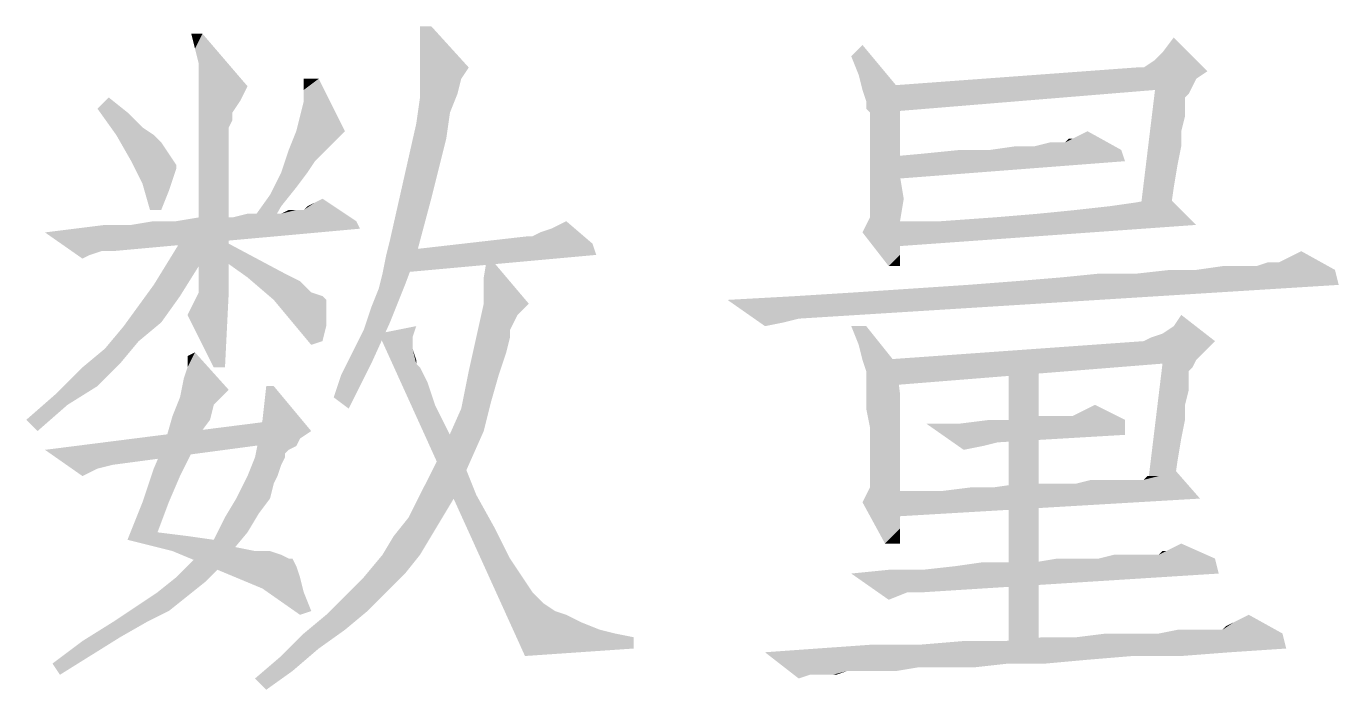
# Model space of a CAD drawing. Header units: millimetres. Extents: x 336 to 634, y 189 to 399.
# Drawn here: x 544.96 to 550.15, y 258.38 to 261 of the extents above; entities that cross this region are included whole.
import ezdxf

# ---------------------------------------------------------------- set-up
doc = ezdxf.new("R2010")
doc.units = ezdxf.units.MM

msp = doc.modelspace()

# ---------------------------------------------------------------- linework, layer by layer
at = {"color": 7, "linetype": 'Continuous'}
for points in [[(545.65643, 260.97207), (545.6268, 260.91281), (545.61198, 260.97207)], [(545.64161, 260.85355), (545.6268, 260.91281), (545.65643, 260.97207)], [(545.64161, 260.8091), (545.64161, 260.85355), (545.65643, 260.97207)], [(545.64161, 260.76466), (545.64161, 260.8091), (545.65643, 260.97207)], [(545.64161, 260.76466), (545.65643, 260.97207), (545.8342, 260.76466)], [(546.56013, 261.0017), (546.51569, 260.92762), (546.51569, 261.0017)], [(546.51569, 260.92762), (546.56013, 261.0017), (546.70828, 260.83873)], [(546.70828, 260.83873), (546.51569, 260.82392), (546.51569, 260.92762)], [(548.24902, 260.8091), (548.21939, 260.88318), (548.26383, 260.92762)], [(548.26383, 260.74984), (548.24902, 260.8091), (548.26383, 260.92762)], [(548.26383, 260.74984), (548.26383, 260.92762), (548.41198, 260.74984)], [(549.44902, 260.89799), (549.49346, 260.95725), (549.6268, 260.82392)], [(549.6268, 260.82392), (549.37494, 260.83873), (549.41939, 260.86836)], [(549.6268, 260.82392), (549.41939, 260.86836), (549.44902, 260.89799)], [(546.51569, 260.82392), (546.70828, 260.83873), (546.67865, 260.79429)], [(546.67865, 260.79429), (546.51569, 260.72022), (546.51569, 260.82392)], [(549.37494, 260.83873), (549.6268, 260.82392), (548.33791, 260.76466)], [(549.37494, 260.83873), (548.33791, 260.76466), (549.34532, 260.83873)], [(549.6268, 260.82392), (549.58235, 260.79429), (548.33791, 260.76466)], [(545.8342, 260.76466), (545.64161, 260.74984), (545.64161, 260.76466)], [(545.64161, 260.72022), (545.64161, 260.74984), (545.8342, 260.76466)], [(545.64161, 260.72022), (545.8342, 260.76466), (545.80457, 260.7054)], [(546.0268, 260.58688), (546.04161, 260.64614), (546.11569, 260.79429)], [(546.0268, 260.58688), (546.11569, 260.79429), (546.21939, 260.58688)], [(546.04161, 260.64614), (546.05643, 260.7054), (546.11569, 260.79429)], [(546.11569, 260.79429), (546.05643, 260.74984), (546.05643, 260.79429)], [(546.05643, 260.7054), (546.05643, 260.74984), (546.11569, 260.79429)], [(546.67865, 260.79429), (546.66383, 260.73503), (546.51569, 260.72022)], [(548.33791, 260.76466), (549.58235, 260.79429), (549.56754, 260.76466)], [(549.56754, 260.76466), (549.41939, 260.74984), (548.33791, 260.66096)], [(549.56754, 260.76466), (548.33791, 260.66096), (548.33791, 260.76466)], [(549.41939, 260.74984), (549.56754, 260.76466), (549.55272, 260.73503)], [(545.24161, 260.67577), (545.28606, 260.72022), (545.36013, 260.66096)], [(545.80457, 260.7054), (545.64161, 260.67577), (545.64161, 260.72022)], [(546.6342, 260.66096), (546.50087, 260.61651), (546.51569, 260.72022)], [(546.51569, 260.72022), (546.66383, 260.73503), (546.6342, 260.66096)], [(548.41198, 260.74984), (548.27865, 260.7054), (548.26383, 260.74984)], [(548.27865, 260.67577), (548.27865, 260.7054), (548.41198, 260.74984)], [(548.29346, 260.66096), (548.27865, 260.67577), (548.41198, 260.74984)], [(548.29346, 260.61651), (548.29346, 260.66096), (548.41198, 260.74984)], [(548.29346, 260.61651), (548.41198, 260.74984), (548.41198, 260.61651)], [(549.53791, 260.72022), (549.36013, 260.26096), (549.41939, 260.74984)], [(549.53791, 260.72022), (549.53791, 260.7054), (549.36013, 260.26096)], [(549.41939, 260.74984), (549.55272, 260.73503), (549.53791, 260.72022)], [(545.36013, 260.66096), (545.31569, 260.57207), (545.24161, 260.67577)], [(545.36013, 260.66096), (545.41939, 260.6017), (545.31569, 260.57207)], [(545.64161, 260.67577), (545.80457, 260.7054), (545.77494, 260.66096)], [(545.77494, 260.66096), (545.64161, 260.63133), (545.64161, 260.67577)], [(545.64161, 260.63133), (545.77494, 260.66096), (545.77494, 260.63133)], [(546.50087, 260.61651), (546.6342, 260.66096), (546.61939, 260.55725)], [(549.53791, 260.7054), (549.53791, 260.67577), (549.36013, 260.26096)], [(549.53791, 260.67577), (549.53791, 260.64614), (549.36013, 260.26096)], [(545.77494, 260.63133), (545.76013, 260.6017), (545.64161, 260.57207)], [(545.77494, 260.63133), (545.64161, 260.57207), (545.64161, 260.63133)], [(546.61939, 260.55725), (546.39717, 260.15725), (546.50087, 260.61651)], [(548.41198, 260.61651), (548.29346, 260.55725), (548.29346, 260.61651)], [(548.29346, 260.55725), (548.41198, 260.61651), (548.41198, 260.51281)], [(549.53791, 260.64614), (549.52309, 260.58688), (549.36013, 260.26096)], [(545.31569, 260.57207), (545.41939, 260.6017), (545.46383, 260.57207)], [(545.46383, 260.57207), (545.37494, 260.46836), (545.31569, 260.57207)], [(545.46383, 260.57207), (545.49346, 260.54244), (545.37494, 260.46836)], [(545.76013, 260.6017), (545.76013, 260.58688), (545.64161, 260.57207)], [(545.64161, 260.57207), (545.76013, 260.58688), (545.76013, 260.57207)], [(545.76013, 260.57207), (545.76013, 260.54244), (545.64161, 260.51281)], [(545.76013, 260.57207), (545.64161, 260.51281), (545.64161, 260.57207)], [(546.21939, 260.58688), (546.16013, 260.52762), (545.99717, 260.51281)], [(546.21939, 260.58688), (545.99717, 260.51281), (546.0268, 260.58688)], [(546.61939, 260.55725), (546.56013, 260.32022), (546.39717, 260.15725)], [(548.41198, 260.51281), (548.29346, 260.46836), (548.29346, 260.55725)], [(549.09346, 260.55725), (549.06383, 260.54244), (549.07865, 260.55725)], [(549.28606, 260.51281), (549.06383, 260.54244), (549.09346, 260.55725)], [(549.09346, 260.55725), (549.12309, 260.57207), (549.15272, 260.58688)], [(549.09346, 260.55725), (549.15272, 260.58688), (549.28606, 260.51281)], [(549.52309, 260.58688), (549.52309, 260.52762), (549.36013, 260.26096)], [(545.49346, 260.54244), (545.52309, 260.49799), (545.37494, 260.46836)], [(545.64161, 260.51281), (545.76013, 260.54244), (545.76013, 260.49799)], [(545.76013, 260.49799), (545.64161, 260.43873), (545.64161, 260.51281)], [(546.10087, 260.46836), (545.96754, 260.42392), (545.99717, 260.51281)], [(545.99717, 260.51281), (546.16013, 260.52762), (546.10087, 260.46836)], [(548.29346, 260.46836), (548.41198, 260.51281), (548.41198, 260.4091)], [(548.33791, 260.48318), (548.50087, 260.49799), (549.28606, 260.51281)], [(548.33791, 260.48318), (549.28606, 260.51281), (549.30087, 260.46836)], [(548.76754, 260.51281), (549.28606, 260.51281), (548.50087, 260.49799)], [(548.76754, 260.51281), (548.50087, 260.49799), (548.64902, 260.51281)], [(548.94532, 260.52762), (548.76754, 260.51281), (548.87124, 260.52762)], [(549.28606, 260.51281), (548.76754, 260.51281), (548.94532, 260.52762)], [(549.04902, 260.54244), (549.06383, 260.54244), (548.94532, 260.52762)], [(549.04902, 260.54244), (548.94532, 260.52762), (549.00457, 260.54244)], [(549.28606, 260.51281), (548.94532, 260.52762), (549.06383, 260.54244)], [(549.52309, 260.52762), (549.50828, 260.45355), (549.36013, 260.26096)], [(545.37494, 260.46836), (545.52309, 260.49799), (545.55272, 260.45355)], [(545.55272, 260.45355), (545.41939, 260.37947), (545.37494, 260.46836)], [(545.55272, 260.45355), (545.55272, 260.43873), (545.41939, 260.37947)], [(545.76013, 260.49799), (545.76013, 260.45355), (545.64161, 260.43873)], [(545.64161, 260.43873), (545.76013, 260.45355), (545.76013, 260.39429)], [(545.96754, 260.42392), (546.10087, 260.46836), (546.07124, 260.42392)], [(548.41198, 260.4091), (548.29346, 260.39429), (548.29346, 260.46836)], [(549.30087, 260.46836), (548.33791, 260.39429), (548.33791, 260.48318)], [(549.50828, 260.45355), (549.49346, 260.36466), (549.36013, 260.26096)], [(545.55272, 260.43873), (545.53791, 260.39429), (545.41939, 260.37947)], [(545.76013, 260.39429), (545.64161, 260.36466), (545.64161, 260.43873)], [(546.07124, 260.42392), (546.0268, 260.36466), (545.92309, 260.33503)], [(546.07124, 260.42392), (545.92309, 260.33503), (545.96754, 260.42392)], [(548.29346, 260.33503), (548.29346, 260.39429), (548.41198, 260.4091)], [(548.29346, 260.33503), (548.41198, 260.4091), (548.4268, 260.32022)], [(545.41939, 260.37947), (545.53791, 260.39429), (545.52309, 260.34985)], [(545.52309, 260.34985), (545.44902, 260.27577), (545.41939, 260.37947)], [(545.44902, 260.27577), (545.52309, 260.34985), (545.49346, 260.27577)], [(545.64161, 260.36466), (545.76013, 260.39429), (545.76013, 260.33503)], [(545.76013, 260.33503), (545.64161, 260.27577), (545.64161, 260.36466)], [(545.92309, 260.33503), (546.0268, 260.36466), (545.96754, 260.29059)], [(549.36013, 260.26096), (549.49346, 260.36466), (549.47865, 260.26096)], [(545.64161, 260.27577), (545.76013, 260.33503), (545.76013, 260.26096)], [(545.96754, 260.29059), (545.84902, 260.23133), (545.92309, 260.33503)], [(546.05643, 260.27577), (546.10087, 260.3054), (546.1305, 260.32022)], [(546.05643, 260.27577), (546.1305, 260.32022), (546.26383, 260.23133)], [(546.05643, 260.27577), (546.07124, 260.29059), (546.10087, 260.3054)], [(546.38235, 260.09799), (546.39717, 260.15725), (546.56013, 260.32022)], [(546.38235, 260.09799), (546.56013, 260.32022), (546.50087, 260.09799)], [(548.4268, 260.32022), (548.29346, 260.3054), (548.29346, 260.33503)], [(548.29346, 260.27577), (548.29346, 260.3054), (548.4268, 260.32022)], [(548.29346, 260.26096), (548.29346, 260.27577), (548.4268, 260.32022)], [(548.29346, 260.24614), (548.29346, 260.26096), (548.4268, 260.32022)], [(548.29346, 260.24614), (548.4268, 260.32022), (548.41198, 260.23133)], [(549.58235, 260.21651), (549.24161, 260.29059), (549.34532, 260.3054)], [(549.58235, 260.21651), (549.34532, 260.3054), (549.41939, 260.32022)], [(549.41939, 260.32022), (549.46383, 260.33503), (549.58235, 260.21651)], [(545.71569, 260.24614), (545.77494, 260.24614), (545.55272, 260.23133)], [(545.71569, 260.24614), (545.55272, 260.23133), (545.64161, 260.24614)], [(546.26383, 260.23133), (545.55272, 260.23133), (545.77494, 260.24614)], [(545.76013, 260.26096), (545.64161, 260.2017), (545.64161, 260.27577)], [(545.64161, 260.14244), (545.64161, 260.2017), (545.76013, 260.26096)], [(545.64161, 260.09799), (545.64161, 260.14244), (545.76013, 260.26096)], [(545.64161, 260.05355), (545.64161, 260.09799), (545.76013, 260.26096)], [(545.64161, 260.02392), (545.64161, 260.05355), (545.76013, 260.26096)], [(545.64161, 260.00911), (545.64161, 260.02392), (545.76013, 260.26096)], [(545.64161, 259.99429), (545.64161, 260.00911), (545.76013, 260.26096)], [(545.64161, 259.97947), (545.64161, 259.99429), (545.76013, 260.26096)], [(545.64161, 259.94985), (545.64161, 259.97947), (545.76013, 260.26096)], [(545.64161, 259.94985), (545.76013, 260.26096), (545.76013, 259.94985)], [(545.92309, 260.26096), (545.96754, 260.26096), (545.77494, 260.24614)], [(545.89346, 260.26096), (545.92309, 260.26096), (545.77494, 260.24614)], [(545.89346, 260.26096), (545.77494, 260.24614), (545.8342, 260.26096)], [(546.26383, 260.23133), (545.77494, 260.24614), (545.96754, 260.26096)], [(545.84902, 260.23133), (545.96754, 260.29059), (545.90828, 260.18688)], [(546.04161, 260.27577), (546.05643, 260.27577), (545.96754, 260.26096)], [(546.0268, 260.27577), (546.04161, 260.27577), (545.96754, 260.26096)], [(546.01198, 260.27577), (546.0268, 260.27577), (545.96754, 260.26096)], [(546.01198, 260.27577), (545.96754, 260.26096), (545.99717, 260.27577)], [(546.26383, 260.23133), (545.96754, 260.26096), (546.05643, 260.27577)], [(548.41198, 260.23133), (548.27865, 260.21651), (548.29346, 260.24614)], [(549.58235, 260.21651), (548.57494, 260.23133), (548.78235, 260.24614)], [(549.58235, 260.21651), (548.78235, 260.24614), (548.96013, 260.26096)], [(549.58235, 260.21651), (548.96013, 260.26096), (549.10828, 260.27577)], [(549.58235, 260.21651), (549.10828, 260.27577), (549.24161, 260.29059)], [(546.27865, 260.2017), (545.0342, 260.18688), (545.15272, 260.2017)], [(545.25643, 260.11281), (545.0342, 260.18688), (546.27865, 260.2017)], [(545.15272, 260.2017), (545.37494, 260.21651), (546.26383, 260.23133)], [(545.15272, 260.2017), (546.26383, 260.23133), (546.27865, 260.2017)], [(545.37494, 260.21651), (545.15272, 260.2017), (545.27124, 260.21651)], [(545.28606, 260.11281), (545.25643, 260.11281), (546.27865, 260.2017)], [(545.28606, 260.11281), (546.27865, 260.2017), (545.30087, 260.11281)], [(545.55272, 260.23133), (546.26383, 260.23133), (545.37494, 260.21651)], [(545.55272, 260.23133), (545.37494, 260.21651), (545.46383, 260.23133)], [(546.96013, 260.17207), (546.98976, 260.18688), (547.0342, 260.2017)], [(547.19717, 260.14244), (546.96013, 260.17207), (547.0342, 260.2017)], [(547.0342, 260.2017), (547.09346, 260.23133), (547.19717, 260.14244)], [(548.26383, 260.18688), (548.27865, 260.21651), (548.41198, 260.23133)], [(548.26383, 260.18688), (548.41198, 260.23133), (548.41198, 260.15725)], [(548.57494, 260.23133), (549.58235, 260.21651), (548.33791, 260.12762)], [(548.57494, 260.23133), (548.33791, 260.12762), (548.33791, 260.23133)], [(545.0342, 260.18688), (545.25643, 260.11281), (545.21198, 260.09799)], [(545.21198, 260.09799), (545.18235, 260.08318), (545.0342, 260.18688)], [(545.64161, 260.05355), (545.46383, 259.97947), (545.58235, 260.17207)], [(545.58235, 260.17207), (545.7305, 260.18688), (545.64161, 260.05355)], [(545.7305, 260.08318), (545.76013, 260.14244), (545.98235, 260.02392)], [(546.96013, 260.17207), (547.19717, 260.14244), (546.4268, 260.11281)], [(546.96013, 260.17207), (546.4268, 260.11281), (546.94532, 260.17207)], [(546.4268, 260.11281), (547.19717, 260.14244), (547.21198, 260.09799)], [(548.41198, 260.15725), (548.36754, 260.05355), (548.26383, 260.18688)], [(548.41198, 260.15725), (548.41198, 260.09799), (548.36754, 260.05355)], [(546.50087, 260.09799), (546.36754, 260.02392), (546.38235, 260.09799)], [(546.36754, 260.02392), (546.50087, 260.09799), (546.45643, 259.97947)], [(547.21198, 260.09799), (546.39717, 260.02392), (546.4268, 260.11281)], [(546.76754, 259.9054), (546.76754, 260.00911), (546.78235, 260.09799)], [(546.76754, 259.9054), (546.78235, 260.09799), (546.94532, 259.9054)], [(548.36754, 260.05355), (548.41198, 260.09799), (548.41198, 260.05355)], [(549.93791, 260.08318), (549.96754, 260.09799), (549.99717, 260.11281)], [(549.93791, 260.08318), (549.99717, 260.11281), (550.1305, 260.03873)], [(545.46383, 259.97947), (545.64161, 260.05355), (545.56754, 259.93503)], [(545.98235, 260.02392), (545.8342, 260.00911), (545.7305, 260.08318)], [(548.67865, 259.97948), (548.87124, 259.99429), (550.1305, 260.03873)], [(548.67865, 259.97948), (550.1305, 260.03873), (550.14532, 259.97948)], [(548.87124, 259.99429), (549.04902, 260.0091), (550.1305, 260.03873)], [(549.04902, 260.0091), (549.34532, 260.02392), (550.1305, 260.03873)], [(549.58235, 260.03873), (550.1305, 260.03873), (549.34532, 260.02392)], [(549.58235, 260.03873), (549.34532, 260.02392), (549.47865, 260.03873)], [(549.76013, 260.05355), (549.81939, 260.05355), (549.58235, 260.03873)], [(549.76013, 260.05355), (549.58235, 260.03873), (549.68606, 260.05355)], [(550.1305, 260.03873), (549.58235, 260.03873), (549.81939, 260.05355)], [(549.89346, 260.06836), (549.90828, 260.06836), (549.81939, 260.05355)], [(549.89346, 260.06836), (549.81939, 260.05355), (549.86383, 260.06836)], [(550.1305, 260.03873), (549.81939, 260.05355), (549.90828, 260.06836)], [(550.1305, 260.03873), (549.90828, 260.06836), (549.93791, 260.08318)], [(545.8342, 260.00911), (545.98235, 260.02392), (546.04161, 259.99429)], [(546.04161, 259.99429), (545.93791, 259.92021), (545.8342, 260.00911)], [(546.04161, 259.99429), (546.08606, 259.94985), (545.93791, 259.92021)], [(546.45643, 259.97947), (546.35272, 259.96466), (546.36754, 260.02392)], [(549.34532, 260.02392), (549.04902, 260.0091), (549.19717, 260.02392)], [(545.56754, 259.93503), (545.34532, 259.81651), (545.46383, 259.97947)], [(545.56754, 259.93503), (545.49346, 259.83133), (545.34532, 259.81651)], [(545.59717, 259.86096), (545.6268, 259.92021), (545.76013, 259.94985)], [(545.70087, 259.65355), (545.59717, 259.86096), (545.76013, 259.94985)], [(545.76013, 259.94985), (545.6268, 259.92021), (545.64161, 259.94985)], [(545.70087, 259.65355), (545.76013, 259.94985), (545.74532, 259.65355)], [(546.08606, 259.94985), (546.1305, 259.93503), (545.93791, 259.92021)], [(545.93791, 259.92021), (546.1305, 259.93503), (546.14532, 259.92021)], [(546.32309, 259.89059), (546.35272, 259.96466), (546.45643, 259.97947)], [(546.32309, 259.89059), (546.45643, 259.97947), (546.39717, 259.83133)], [(547.7305, 259.92022), (547.99717, 259.93503), (550.14532, 259.97948)], [(547.7305, 259.92022), (550.14532, 259.97948), (548.01198, 259.84614)], [(547.99717, 259.93503), (548.2342, 259.94985), (550.14532, 259.97948)], [(548.2342, 259.94985), (548.45643, 259.96466), (550.14532, 259.97948)], [(550.14532, 259.97948), (548.45643, 259.96466), (548.67865, 259.97948)], [(546.14532, 259.92021), (546.01198, 259.83133), (545.93791, 259.92021)], [(546.14532, 259.92021), (546.14532, 259.89059), (546.01198, 259.83133)], [(546.14532, 259.89059), (546.14532, 259.86096), (546.01198, 259.83133)], [(546.39717, 259.83133), (546.29346, 259.8017), (546.32309, 259.89059)], [(546.94532, 259.9054), (546.90087, 259.86096), (546.73791, 259.77207)], [(546.94532, 259.9054), (546.73791, 259.77207), (546.76754, 259.9054)], [(548.01198, 259.84614), (547.87865, 259.81651), (547.7305, 259.92022)], [(545.34532, 259.81651), (545.49346, 259.83133), (545.40457, 259.75725)], [(546.01198, 259.83133), (546.14532, 259.86096), (546.14532, 259.81651)], [(546.14532, 259.81651), (546.08606, 259.74244), (546.01198, 259.83133)], [(546.24902, 259.71281), (546.29346, 259.8017), (546.39717, 259.83133)], [(546.24902, 259.71281), (546.39717, 259.83133), (546.32309, 259.66836)], [(546.90087, 259.86096), (546.87124, 259.8017), (546.73791, 259.77207)], [(548.01198, 259.84614), (547.95272, 259.83133), (547.87865, 259.81651)], [(549.49346, 259.81651), (549.52309, 259.86096), (549.65643, 259.75725)], [(545.40457, 259.75725), (545.27124, 259.72762), (545.34532, 259.81651)], [(546.14532, 259.81651), (546.1305, 259.75725), (546.08606, 259.74244)], [(546.35272, 259.78688), (546.50087, 259.81651), (546.48606, 259.77207)], [(546.35272, 259.78688), (546.48606, 259.77207), (546.48606, 259.72762)], [(546.35272, 259.78688), (546.48606, 259.72762), (546.50087, 259.66836)], [(546.50087, 259.66836), (546.9305, 258.51281), (546.35272, 259.78688)], [(546.73791, 259.77207), (546.87124, 259.8017), (546.87124, 259.77207)], [(548.27865, 259.81651), (548.24902, 259.74244), (548.21939, 259.81651)], [(548.26383, 259.68318), (548.24902, 259.74244), (548.27865, 259.81651)], [(548.26383, 259.68318), (548.27865, 259.81651), (548.39717, 259.66836)], [(549.37494, 259.75725), (549.40457, 259.77207), (549.44902, 259.78688)], [(549.65643, 259.75725), (549.37494, 259.75725), (549.44902, 259.78688)], [(549.65643, 259.75725), (549.44902, 259.78688), (549.49346, 259.81651)], [(545.3305, 259.66836), (545.18235, 259.65355), (545.27124, 259.72762)], [(545.27124, 259.72762), (545.40457, 259.75725), (545.3305, 259.66836)], [(546.48606, 259.72762), (546.50087, 259.68318), (546.50087, 259.66836)], [(546.87124, 259.77207), (546.85643, 259.71281), (546.70828, 259.63873)], [(546.87124, 259.77207), (546.70828, 259.63873), (546.73791, 259.77207)], [(549.65643, 259.75725), (549.61198, 259.71281), (548.33791, 259.68318)], [(549.65643, 259.75725), (548.33791, 259.68318), (549.37494, 259.75725)], [(545.58235, 259.6091), (545.59717, 259.65355), (545.6268, 259.71281)], [(545.58235, 259.6091), (545.6268, 259.71281), (545.76013, 259.56466)], [(545.59717, 259.65355), (545.59717, 259.69799), (545.6268, 259.71281)], [(546.32309, 259.66836), (546.20457, 259.62392), (546.24902, 259.71281)], [(546.70828, 259.63873), (546.85643, 259.71281), (546.8268, 259.62392)], [(548.39717, 259.66836), (548.27865, 259.63873), (548.26383, 259.68318)], [(548.33791, 259.68318), (549.61198, 259.71281), (549.58235, 259.68318)], [(549.58235, 259.68318), (549.44902, 259.66836), (548.33791, 259.57947)], [(549.58235, 259.68318), (548.33791, 259.57947), (548.33791, 259.68318)], [(549.44902, 259.66836), (549.58235, 259.68318), (549.56754, 259.65355)], [(545.24161, 259.57948), (545.07865, 259.54984), (545.18235, 259.65355)], [(545.18235, 259.65355), (545.3305, 259.66836), (545.24161, 259.57948)], [(546.17494, 259.53503), (546.20457, 259.62392), (546.32309, 259.66836)], [(546.17494, 259.53503), (546.32309, 259.66836), (546.2342, 259.49058)], [(546.50087, 259.66836), (546.51569, 259.65355), (546.9305, 258.51281)], [(546.51569, 259.65355), (546.5305, 259.62392), (546.9305, 258.51281)], [(546.5305, 259.62392), (546.54532, 259.59429), (546.56013, 259.54984)], [(546.5305, 259.62392), (546.56013, 259.54984), (546.57494, 259.5054)], [(546.5305, 259.62392), (546.57494, 259.5054), (546.9305, 258.51281)], [(546.8268, 259.62392), (546.67865, 259.49058), (546.70828, 259.63873)], [(546.8268, 259.62392), (546.79717, 259.52022), (546.67865, 259.49058)], [(548.27865, 259.6091), (548.27865, 259.63873), (548.39717, 259.66836)], [(548.27865, 259.59429), (548.27865, 259.6091), (548.39717, 259.66836)], [(548.27865, 259.54984), (548.27865, 259.59429), (548.39717, 259.66836)], [(548.27865, 259.54984), (548.39717, 259.66836), (548.41198, 259.54984)], [(548.96013, 259.66836), (548.84161, 258.55725), (548.84161, 259.66836)], [(548.84161, 258.55725), (548.96013, 259.66836), (548.96013, 258.55725)], [(549.55272, 259.63873), (549.38976, 259.17947), (549.44902, 259.66836)], [(549.55272, 259.63873), (549.55272, 259.62392), (549.38976, 259.17947)], [(549.55272, 259.62392), (549.55272, 259.59429), (549.38976, 259.17947)], [(549.44902, 259.66836), (549.56754, 259.65355), (549.55272, 259.63873)], [(545.07865, 259.54984), (545.24161, 259.57948), (545.12309, 259.5054)], [(545.76013, 259.56466), (545.56754, 259.53503), (545.58235, 259.6091)], [(545.93791, 259.57948), (545.89346, 259.44614), (545.90828, 259.57948)], [(545.89346, 259.44614), (545.93791, 259.57948), (546.08606, 259.4017)], [(549.55272, 259.59429), (549.55272, 259.56466), (549.38976, 259.17947)], [(545.12309, 259.5054), (544.96013, 259.44614), (545.07865, 259.54984)], [(545.7305, 259.53503), (545.70087, 259.5054), (545.53791, 259.46096)], [(545.7305, 259.53503), (545.53791, 259.46096), (545.56754, 259.53503)], [(545.56754, 259.53503), (545.76013, 259.56466), (545.7305, 259.53503)], [(546.67865, 259.49058), (546.79717, 259.52022), (546.76754, 259.4017)], [(548.41198, 259.54984), (548.27865, 259.49059), (548.27865, 259.54984)], [(548.27865, 259.49059), (548.41198, 259.54984), (548.41198, 259.44614)], [(549.55272, 259.56466), (549.53791, 259.5054), (549.38976, 259.17947)], [(544.96013, 259.44614), (545.12309, 259.5054), (545.00457, 259.4017)], [(545.53791, 259.46096), (545.70087, 259.5054), (545.68606, 259.44614)], [(546.57494, 259.5054), (546.60457, 259.44614), (546.9305, 258.51281)], [(546.76754, 259.4017), (546.61939, 259.35725), (546.67865, 259.49058)], [(548.41198, 259.44614), (548.29346, 259.41651), (548.27865, 259.49059)], [(549.30087, 259.44614), (549.09346, 259.46096), (549.12309, 259.47577)], [(549.12309, 259.47577), (549.18235, 259.5054), (549.30087, 259.44614)], [(549.53791, 259.5054), (549.53791, 259.44614), (549.38976, 259.17947)], [(545.96754, 259.35725), (545.0342, 259.32762), (545.96754, 259.44614)], [(545.68606, 259.44614), (545.50828, 259.35725), (545.53791, 259.46096)], [(545.68606, 259.44614), (545.64161, 259.38688), (545.50828, 259.35725)], [(546.08606, 259.4017), (545.86383, 259.29799), (545.89346, 259.44614)], [(546.60457, 259.44614), (546.6342, 259.38688), (546.9305, 258.51281)], [(548.29346, 259.34244), (548.29346, 259.41651), (548.41198, 259.44614)], [(548.29346, 259.34244), (548.41198, 259.44614), (548.41198, 259.34244)], [(548.64902, 259.43133), (548.66383, 259.32762), (548.51569, 259.43133)], [(548.85643, 259.44614), (549.30087, 259.44614), (548.64902, 259.43133)], [(548.85643, 259.44614), (548.64902, 259.43133), (548.76754, 259.44614)], [(548.64902, 259.43133), (549.30087, 259.44614), (549.30087, 259.38688)], [(548.64902, 259.43133), (549.30087, 259.38688), (548.79717, 259.35725)], [(548.64902, 259.43133), (548.79717, 259.35725), (548.66383, 259.32762)], [(549.07865, 259.46096), (549.09346, 259.46096), (548.85643, 259.44614)], [(549.04902, 259.46096), (549.07865, 259.46096), (548.85643, 259.44614)], [(549.00457, 259.46096), (549.04902, 259.46096), (548.85643, 259.44614)], [(549.00457, 259.46096), (548.85643, 259.44614), (548.94532, 259.46096)], [(549.30087, 259.44614), (548.85643, 259.44614), (549.09346, 259.46096)], [(549.53791, 259.44614), (549.52309, 259.37207), (549.38976, 259.17947)], [(545.50828, 259.35725), (545.64161, 259.38688), (545.61198, 259.31281)], [(546.08606, 259.4017), (546.04161, 259.37207), (545.86383, 259.29799)], [(546.04161, 259.37207), (546.0268, 259.34244), (545.86383, 259.29799)], [(546.61939, 259.35725), (546.76754, 259.4017), (546.70828, 259.26836)], [(546.6342, 259.38688), (546.67865, 259.29799), (546.9305, 258.51281)], [(549.52309, 259.37207), (549.50828, 259.28318), (549.38976, 259.17947)], [(545.0342, 259.32762), (545.96754, 259.35725), (545.30087, 259.26836)], [(545.0342, 259.32762), (545.30087, 259.26836), (545.24161, 259.25355)], [(545.24161, 259.25355), (545.18235, 259.22392), (545.0342, 259.32762)], [(545.61198, 259.31281), (545.46383, 259.25355), (545.50828, 259.35725)], [(545.46383, 259.25355), (545.61198, 259.31281), (545.56754, 259.22392)], [(546.0268, 259.34244), (545.99717, 259.32762), (545.86383, 259.29799)], [(545.99717, 259.32762), (545.98235, 259.31281), (545.86383, 259.29799)], [(545.86383, 259.29799), (545.98235, 259.31281), (545.98235, 259.29799)], [(546.70828, 259.26836), (546.54532, 259.2091), (546.61939, 259.35725)], [(548.41198, 259.34244), (548.29346, 259.28318), (548.29346, 259.34244)], [(548.29346, 259.23873), (548.29346, 259.28318), (548.41198, 259.34244)], [(548.29346, 259.23873), (548.41198, 259.34244), (548.41198, 259.23873)], [(548.79717, 259.35725), (548.73791, 259.34244), (548.66383, 259.32762)], [(545.98235, 259.29799), (545.96754, 259.26836), (545.8342, 259.22392)], [(545.98235, 259.29799), (545.8342, 259.22392), (545.86383, 259.29799)], [(545.8342, 259.22392), (545.96754, 259.26836), (545.95272, 259.22392)], [(546.54532, 259.2091), (546.70828, 259.26836), (546.64902, 259.13503)], [(546.67865, 259.29799), (546.73791, 259.14985), (546.9305, 258.51281)], [(549.38976, 259.17947), (549.50828, 259.28318), (549.49346, 259.17947)], [(545.56754, 259.22392), (545.41939, 259.12022), (545.46383, 259.25355)], [(545.41939, 259.12022), (545.56754, 259.22392), (545.52309, 259.12022)], [(545.95272, 259.22392), (545.93791, 259.19429), (545.78976, 259.13503)], [(545.95272, 259.22392), (545.78976, 259.13503), (545.8342, 259.22392)], [(546.64902, 259.13503), (546.47124, 259.06096), (546.54532, 259.2091)], [(548.41198, 259.23873), (548.29346, 259.22392), (548.29346, 259.23873)], [(548.29346, 259.17947), (548.29346, 259.22392), (548.41198, 259.23873)], [(548.29346, 259.17947), (548.41198, 259.23873), (548.41198, 259.16466)], [(549.34532, 259.2091), (549.37494, 259.2091), (549.10828, 259.19429)], [(549.31569, 259.2091), (549.34532, 259.2091), (549.10828, 259.19429)], [(549.27124, 259.2091), (549.31569, 259.2091), (549.10828, 259.19429)], [(549.2268, 259.2091), (549.27124, 259.2091), (549.10828, 259.19429)], [(549.2268, 259.2091), (549.10828, 259.19429), (549.16754, 259.2091)], [(549.59717, 259.13503), (549.10828, 259.19429), (549.37494, 259.2091)], [(549.4342, 259.22392), (549.37494, 259.2091), (549.38976, 259.22392)], [(549.59717, 259.13503), (549.37494, 259.2091), (549.4342, 259.22392)], [(549.4342, 259.22392), (549.49346, 259.25355), (549.59717, 259.13503)], [(545.78976, 259.13503), (545.93791, 259.19429), (545.92309, 259.13503)], [(548.41198, 259.16466), (548.26383, 259.12022), (548.29346, 259.17947)], [(548.26383, 259.12022), (548.41198, 259.16466), (548.41198, 259.07577)], [(548.57494, 259.16466), (549.59717, 259.13503), (548.33791, 259.06096)], [(548.47124, 259.16466), (548.57494, 259.16466), (548.33791, 259.06096)], [(548.47124, 259.16466), (548.33791, 259.06096), (548.33791, 259.16466)], [(548.57494, 259.16466), (548.78235, 259.17947), (549.10828, 259.19429)], [(549.59717, 259.13503), (548.57494, 259.16466), (549.10828, 259.19429)], [(548.78235, 259.17947), (548.57494, 259.16466), (548.69346, 259.17947)], [(549.04902, 259.19429), (549.10828, 259.19429), (548.78235, 259.17947)], [(548.96013, 259.19429), (549.04902, 259.19429), (548.78235, 259.17947)], [(548.96013, 259.19429), (548.78235, 259.17947), (548.88606, 259.19429)], [(545.52309, 259.12022), (545.47865, 259.0017), (545.36013, 258.97207)], [(545.52309, 259.12022), (545.36013, 258.97207), (545.41939, 259.12022)], [(545.92309, 259.13503), (545.87865, 259.07577), (545.74532, 259.06096)], [(545.92309, 259.13503), (545.74532, 259.06096), (545.78976, 259.13503)], [(546.41198, 258.98688), (546.47124, 259.06096), (546.64902, 259.13503)], [(546.41198, 258.98688), (546.64902, 259.13503), (546.56013, 258.98688)], [(546.73791, 259.14985), (546.81198, 259.01651), (546.9305, 258.51281)], [(548.41198, 259.07577), (548.35272, 258.95725), (548.26383, 259.12022)], [(545.8342, 259.0017), (545.70087, 258.97207), (545.74532, 259.06096)], [(545.74532, 259.06096), (545.87865, 259.07577), (545.8342, 259.0017)], [(548.41198, 259.07577), (548.41198, 259.01651), (548.35272, 258.95725)], [(545.47865, 259.0017), (545.59717, 258.98688), (545.36013, 258.97207)], [(545.65643, 258.92762), (545.70087, 258.97207), (545.8342, 259.0017)], [(545.65643, 258.92762), (545.8342, 259.0017), (545.76013, 258.91281)], [(546.81198, 259.01651), (546.87124, 258.89799), (546.9305, 258.51281)], [(548.35272, 258.95725), (548.41198, 259.01651), (548.41198, 258.95725)], [(545.36013, 258.97207), (545.59717, 258.98688), (545.70087, 258.97207)], [(545.70087, 258.97207), (545.53791, 258.92762), (545.36013, 258.97207)], [(545.70087, 258.97207), (545.78976, 258.94244), (545.53791, 258.92762)], [(546.56013, 258.98688), (546.36754, 258.91281), (546.41198, 258.98688)], [(546.36754, 258.91281), (546.56013, 258.98688), (546.51569, 258.91281)], [(549.46383, 258.92762), (549.49346, 258.94244), (549.52309, 258.95725)], [(549.46383, 258.92762), (549.52309, 258.95725), (549.65643, 258.89799)], [(545.53791, 258.92762), (545.78976, 258.94244), (545.86383, 258.92762)], [(545.86383, 258.92762), (545.71569, 258.85355), (545.53791, 258.92762)], [(545.76013, 258.91281), (545.61198, 258.88318), (545.65643, 258.92762)], [(545.61198, 258.88318), (545.76013, 258.91281), (545.7305, 258.86836)], [(545.92309, 258.92762), (545.96754, 258.91281), (545.71569, 258.85355)], [(545.86383, 258.92762), (545.92309, 258.92762), (545.71569, 258.85355)], [(545.96754, 258.91281), (545.99717, 258.89799), (545.71569, 258.85355)], [(546.01198, 258.89799), (546.0268, 258.86836), (545.71569, 258.85355)], [(545.99717, 258.89799), (546.01198, 258.89799), (545.71569, 258.85355)], [(546.51569, 258.91281), (546.45643, 258.83873), (546.29346, 258.82392)], [(546.51569, 258.91281), (546.29346, 258.82392), (546.36754, 258.91281)], [(546.87124, 258.89799), (546.9305, 258.8091), (546.9305, 258.51281)], [(548.21939, 258.83873), (548.50087, 258.85355), (549.65643, 258.89799)], [(548.21939, 258.83873), (549.65643, 258.89799), (549.67124, 258.83873)], [(548.50087, 258.85355), (548.6342, 258.86836), (549.65643, 258.89799)], [(548.6342, 258.86836), (548.94532, 258.88318), (549.65643, 258.89799)], [(549.19717, 258.89799), (549.65643, 258.89799), (548.94532, 258.88318)], [(549.12309, 258.89799), (549.19717, 258.89799), (548.94532, 258.88318)], [(549.12309, 258.89799), (548.94532, 258.88318), (549.0342, 258.89799)], [(549.41939, 258.91281), (549.4342, 258.91281), (549.19717, 258.89799)], [(549.40457, 258.91281), (549.41939, 258.91281), (549.19717, 258.89799)], [(549.38976, 258.91281), (549.40457, 258.91281), (549.19717, 258.89799)], [(549.34532, 258.91281), (549.38976, 258.91281), (549.19717, 258.89799)], [(549.30087, 258.91281), (549.34532, 258.91281), (549.19717, 258.89799)], [(549.30087, 258.91281), (549.19717, 258.89799), (549.25643, 258.91281)], [(549.65643, 258.89799), (549.19717, 258.89799), (549.4342, 258.91281)], [(549.46383, 258.92762), (549.4342, 258.91281), (549.44902, 258.92762)], [(549.65643, 258.89799), (549.4342, 258.91281), (549.46383, 258.92762)], [(545.7305, 258.86836), (545.55272, 258.82392), (545.61198, 258.88318)], [(545.55272, 258.82392), (545.7305, 258.86836), (545.67124, 258.8091)], [(545.71569, 258.85355), (546.0268, 258.86836), (546.04161, 258.82392)], [(546.04161, 258.82392), (545.89346, 258.77947), (545.71569, 258.85355)], [(548.50087, 258.85355), (548.21939, 258.83873), (548.36754, 258.85355)], [(548.85643, 258.88318), (548.94532, 258.88318), (548.6342, 258.86836)], [(548.85643, 258.88318), (548.6342, 258.86836), (548.73791, 258.88318)], [(545.67124, 258.8091), (545.47865, 258.76466), (545.55272, 258.82392)], [(545.47865, 258.76466), (545.67124, 258.8091), (545.59717, 258.74985)], [(545.89346, 258.77947), (546.04161, 258.82392), (546.05643, 258.76466)], [(546.38235, 258.76466), (546.21939, 258.74985), (546.29346, 258.82392)], [(546.29346, 258.82392), (546.45643, 258.83873), (546.38235, 258.76466)], [(546.9305, 258.8091), (546.96013, 258.76466), (546.9305, 258.51281)], [(548.21939, 258.83873), (549.67124, 258.83873), (548.44161, 258.76466)], [(548.44161, 258.76466), (548.36754, 258.73503), (548.21939, 258.83873)], [(548.44161, 258.76466), (549.67124, 258.83873), (548.50087, 258.76466)], [(545.59717, 258.74985), (545.38976, 258.7054), (545.47865, 258.76466)], [(545.38976, 258.7054), (545.59717, 258.74985), (545.52309, 258.69059)], [(546.05643, 258.76466), (546.04161, 258.67577), (545.89346, 258.77947)], [(546.05643, 258.76466), (546.08606, 258.69059), (546.04161, 258.67577)], [(546.30828, 258.69059), (546.14532, 258.67577), (546.21939, 258.74985)], [(546.21939, 258.74985), (546.38235, 258.76466), (546.30828, 258.69059)], [(546.96013, 258.76466), (547.00457, 258.72022), (546.9305, 258.51281)], [(545.52309, 258.69059), (545.30087, 258.64614), (545.38976, 258.7054)], [(545.30087, 258.64614), (545.52309, 258.69059), (545.4342, 258.64614)], [(546.14532, 258.67577), (546.30828, 258.69059), (546.21939, 258.61651)], [(547.00457, 258.72022), (547.04902, 258.69059), (546.9305, 258.51281)], [(547.04902, 258.69059), (547.09346, 258.67577), (546.9305, 258.51281)], [(545.4342, 258.64614), (545.3305, 258.58688), (545.18235, 258.57207)], [(545.4342, 258.64614), (545.18235, 258.57207), (545.30087, 258.64614)], [(546.21939, 258.61651), (546.05643, 258.6017), (546.14532, 258.67577)], [(547.09346, 258.67577), (547.15272, 258.64614), (546.9305, 258.51281)], [(547.15272, 258.64614), (547.2268, 258.61651), (546.9305, 258.51281)], [(549.68606, 258.61651), (549.76013, 258.66096), (549.78976, 258.67577)], [(549.68606, 258.61651), (549.78976, 258.67577), (549.92309, 258.6017)], [(549.68606, 258.61651), (549.7305, 258.64614), (549.76013, 258.66096)], [(549.68606, 258.61651), (549.70087, 258.63133), (549.7305, 258.64614)], [(545.18235, 258.57207), (545.3305, 258.58688), (545.21198, 258.51281)], [(546.11569, 258.54244), (545.96754, 258.51281), (546.05643, 258.6017)], [(546.05643, 258.6017), (546.21939, 258.61651), (546.11569, 258.54244)], [(547.2268, 258.61651), (547.28606, 258.6017), (546.9305, 258.51281)], [(547.28606, 258.6017), (547.36013, 258.58688), (546.9305, 258.51281)], [(547.36013, 258.58688), (547.36013, 258.54244), (546.9305, 258.51281)], [(548.08606, 258.54244), (548.48606, 258.55725), (549.92309, 258.6017)], [(548.08606, 258.54244), (549.92309, 258.6017), (549.93791, 258.54244)], [(548.48606, 258.55725), (548.8268, 258.57207), (549.92309, 258.6017)], [(548.8268, 258.57207), (549.10828, 258.58688), (549.92309, 258.6017)], [(549.10828, 258.58688), (548.8268, 258.57207), (548.97494, 258.58688)], [(549.4342, 258.6017), (549.92309, 258.6017), (549.10828, 258.58688)], [(549.3305, 258.6017), (549.4342, 258.6017), (549.10828, 258.58688)], [(549.3305, 258.6017), (549.10828, 258.58688), (549.2268, 258.6017)], [(549.65643, 258.61651), (549.68606, 258.61651), (549.4342, 258.6017)], [(549.6268, 258.61651), (549.65643, 258.61651), (549.4342, 258.6017)], [(549.56754, 258.61651), (549.6268, 258.61651), (549.4342, 258.6017)], [(549.56754, 258.61651), (549.4342, 258.6017), (549.50828, 258.61651)], [(549.92309, 258.6017), (549.4342, 258.6017), (549.68606, 258.61651)], [(545.21198, 258.51281), (545.06383, 258.48318), (545.18235, 258.57207)], [(545.96754, 258.51281), (546.11569, 258.54244), (546.01198, 258.45355)], [(549.93791, 258.54244), (547.87865, 258.52762), (548.08606, 258.54244)], [(547.87865, 258.52762), (549.93791, 258.54244), (549.71569, 258.52762)], [(548.48606, 258.55725), (548.08606, 258.54244), (548.29346, 258.55725)], [(548.8268, 258.57207), (548.48606, 258.55725), (548.66383, 258.57207)], [(545.06383, 258.48318), (545.21198, 258.51281), (545.09346, 258.43873)], [(546.01198, 258.45355), (545.86383, 258.42392), (545.96754, 258.51281)], [(547.87865, 258.52762), (549.71569, 258.52762), (549.3305, 258.51281)], [(547.87865, 258.52762), (549.3305, 258.51281), (548.48606, 258.46836)], [(547.87865, 258.52762), (548.48606, 258.46836), (548.20457, 258.45355)], [(547.87865, 258.52762), (548.20457, 258.45355), (548.05643, 258.43873)], [(548.05643, 258.43873), (548.01198, 258.42392), (547.87865, 258.52762)], [(549.3305, 258.51281), (549.15272, 258.49799), (548.48606, 258.46836)], [(549.15272, 258.49799), (548.84161, 258.48318), (548.48606, 258.46836)], [(548.58976, 258.46836), (548.48606, 258.46836), (548.84161, 258.48318)], [(548.58976, 258.46836), (548.84161, 258.48318), (548.70828, 258.46836)], [(548.84161, 258.48318), (549.15272, 258.49799), (548.98976, 258.48318)], [(549.3305, 258.51281), (549.71569, 258.52762), (549.52309, 258.51281)], [(545.86383, 258.42392), (546.01198, 258.45355), (545.90828, 258.37947)], [(548.08606, 258.43873), (548.05643, 258.43873), (548.20457, 258.45355)], [(548.11569, 258.43873), (548.08606, 258.43873), (548.20457, 258.45355)], [(548.1305, 258.43873), (548.11569, 258.43873), (548.20457, 258.45355)], [(548.14532, 258.43873), (548.1305, 258.43873), (548.20457, 258.45355)], [(548.14532, 258.43873), (548.20457, 258.45355), (548.16013, 258.43873)], [(548.24902, 258.45355), (548.20457, 258.45355), (548.48606, 258.46836)], [(548.32309, 258.45355), (548.24902, 258.45355), (548.48606, 258.46836)], [(548.32309, 258.45355), (548.48606, 258.46836), (548.39717, 258.45355)]]:
    msp.add_solid(points, dxfattribs=at)

doc.saveas('drawing.dxf')
